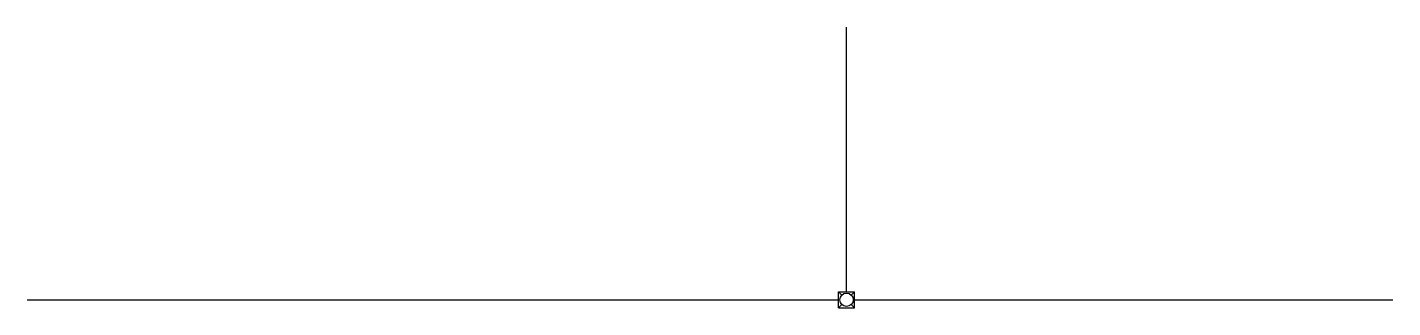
# Model space of a CAD drawing. Units: millimetres at full size, sheet at 1:100. Extents: x -15551 to 15061, y -3670 to 2633.
import ezdxf

# ---------------------------------------------------------------- set-up
doc = ezdxf.new("R2010")
doc.units = ezdxf.units.MM
doc.header["$LTSCALE"] = 100
doc.layers.add('0-0', color=7, linetype='Continuous')

msp = doc.modelspace()

# ---------------------------------------------------------------- linework, layer by layer
at = {"layer": '0-0'}
for p, q in [((2816.3, -3309.8), (2816.3, 2632.7)), ((2636.3, -3309.8), (2996.3, -3309.8)), ((2636.3, -3669.8), (2636.3, -3309.8)), ((2710.2, -3383.7), (2636.3, -3309.8)), ((2922.4, -3383.7), (2996.3, -3309.8)), ((2996.3, -3669.8), (2996.3, -3309.8)), ((-15551, -3489.8), (2636.3, -3489.8)), ((2710.2, -3595.9), (2636.3, -3669.8)), ((2636.3, -3669.8), (2996.3, -3669.8)), ((2922.4, -3595.9), (2996.3, -3669.8)), ((2996.3, -3489.8), (15061.2, -3489.8))]:
    msp.add_line(p, q, dxfattribs=at)
msp.add_circle((2816.3, -3489.8), 150, dxfattribs=at)

doc.saveas('drawing.dxf')
